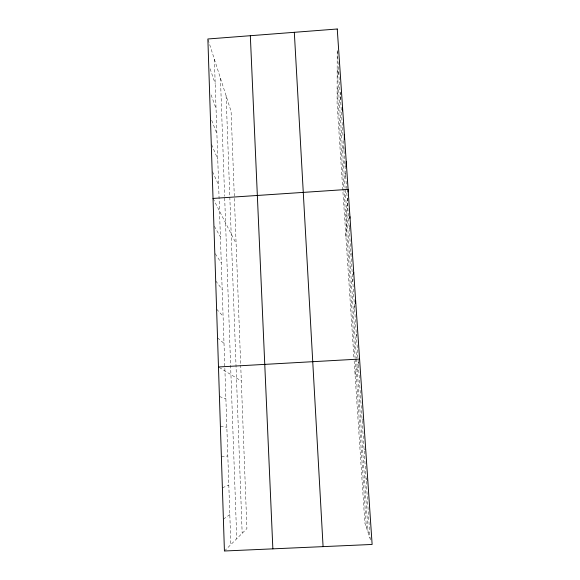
<?xml version="1.0" encoding="UTF-8"?>
<svg xmlns="http://www.w3.org/2000/svg" width="580" height="580" viewBox="0 0 580 580"><rect width="100%" height="100%" fill="white"/><g stroke="black" fill="none" stroke-linecap="round" stroke-linejoin="round"><path stroke-width="0.43" stroke-dasharray="2.9 2.17" d="M338.858 74.53L338.887 70.941M340.54 99.47L340.627 92.416M343.962 150.365L344.078 145.928M345.709 176.334L345.832 172.891M345.89 236.488L347.688 198.237M349.225 228.563L349.428 225.163M350.987 254.823L351.125 253.069M352.778 281.438L353.039 278.965M354.598 308.415L354.945 305.899M356.432 335.769L356.765 334.044M355.054 374.731L359.368 359.803M224.424 551L246.913 528.576L240.722 365.269M362.108 420.152L363.638 419.007M223.394 519.165L229.818 514.634M222.387 487.809L228.817 485.076M221.386 456.924L227.824 455.938M220.4 426.496L226.852 427.213M364.059 449.079L365.719 449.659M219.429 396.517L225.888 398.88M219.196 367.415L241.316 380.995M217.536 337.864L224.011 343.396M216.608 309.176L223.09 316.216M215.695 280.894L222.176 289.406M366.031 478.42L367.821 480.776M215.252 253.728L221.277 262.957M214.332 226.287L220.393 236.865M213.027 198.432L236.103 243.506M212.498 171.68L218.631 184.94M211.599 144.572L217.761 159.123M211.693 120.343L216.891 133.647M211.091 94.895L216.043 108.511M210.112 68.781L215.202 83.708M370.584 539.908L364.892 523.189L354.01 358.911M208.14 39.824L231.094 111.346L240.686 364.399M342.954 135.343L337.205 49.923L337.089 103.668L353.952 358.034M343.309 140.643L346.536 188.623M346.833 193.01L370.069 538.385M337.161 69.462L345.107 188.195M345.223 189.964L356.468 357.983M356.526 358.861L368.162 532.795M337.125 87.653L355.127 358.063M355.185 358.955L366.415 527.662M226.106 95.801L242.172 533.296M220.451 78.169L224.627 196.265M224.692 198.026L236.742 538.718M214.368 59.233L230.833 544.613"/><path stroke-width="0.87" d="M342.497 110.932L342.562 107.481M344.244 139.715L344.382 134.393M346.043 166.859L346.231 161.69M347.978 192.045L348.101 189.392L213.027 198.432M349.841 218.363L349.95 216.666M353.546 274.036L353.72 272.39M355.293 303.376L355.649 300.861M218.479 366.981L359.586 359.063M294.321 32.313L323.082 546.628M250.328 35.706L272.861 548.854M337.248 29L207.872 38.983L224.424 551L372.128 544.453L337.248 29"/></g></svg>
